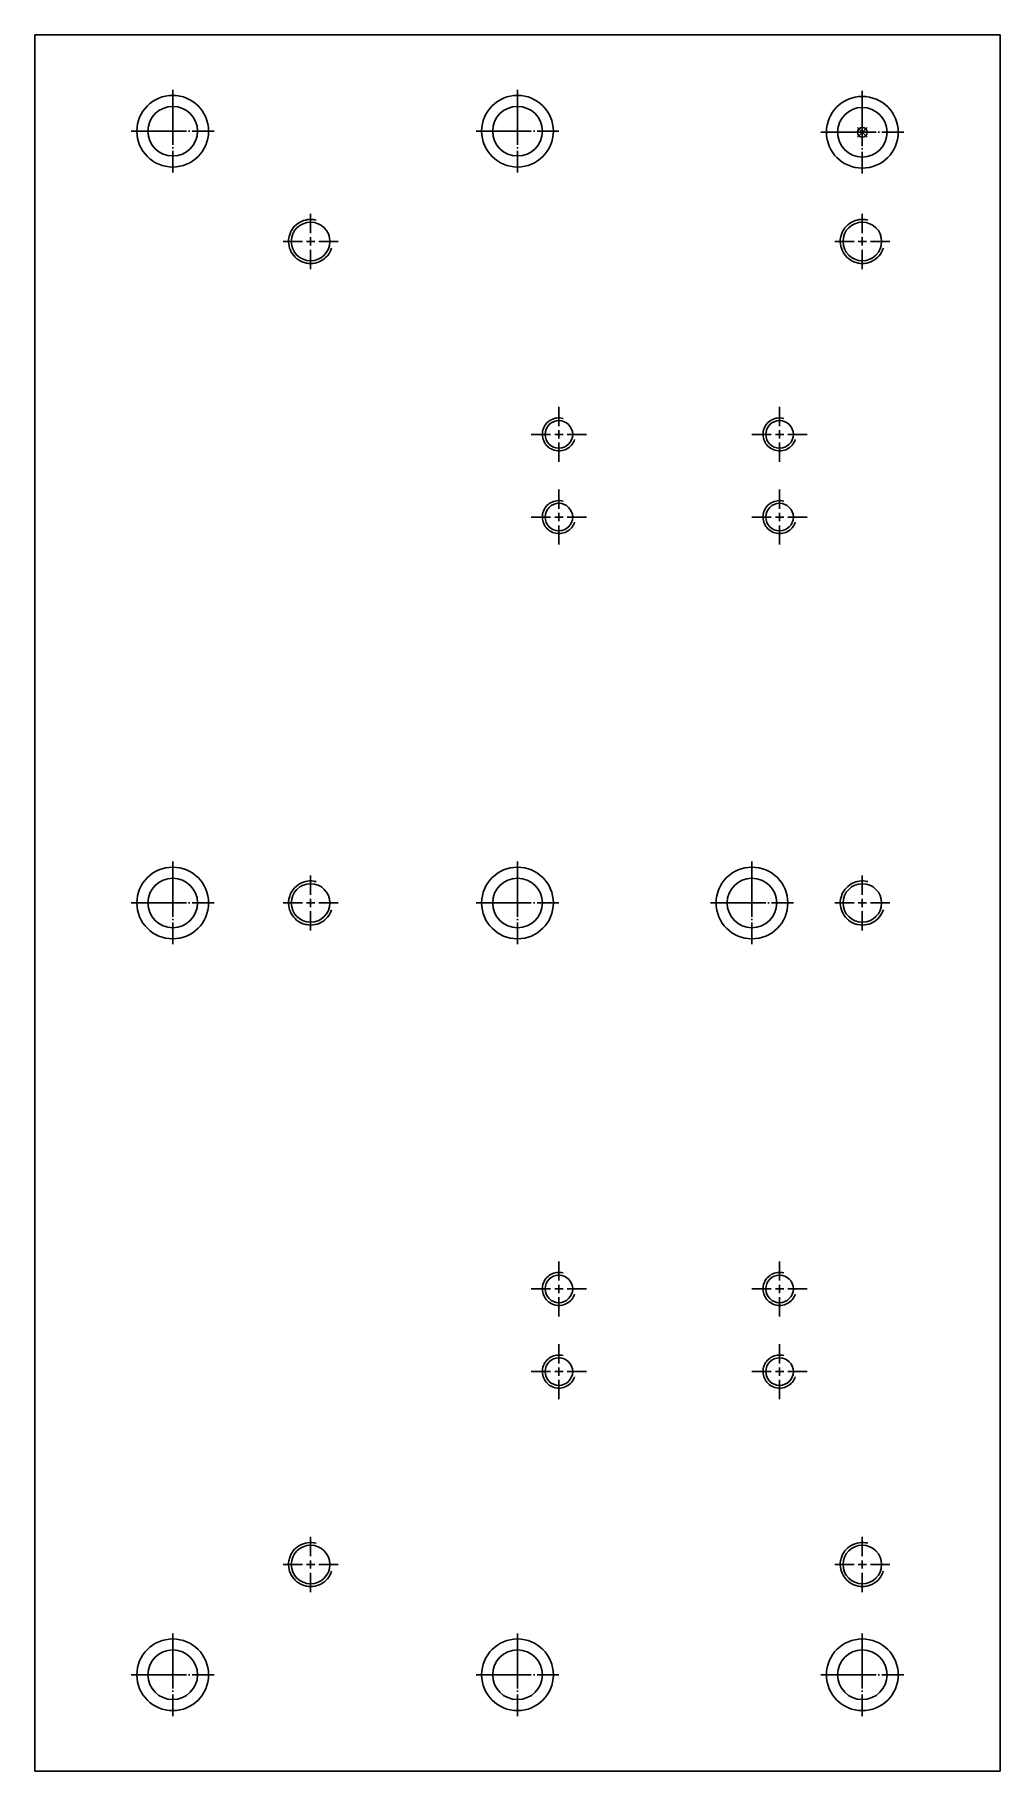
# Model space of a CAD drawing. Extents: x -1470 to 1154, y -38 to 1075.
# Drawn here: x 804 to 1154, y -38 to 592 of the extents above.
import ezdxf

# ---------------------------------------------------------------- set-up
doc = ezdxf.new("R2010")
doc.units = 0
doc.header["$MEASUREMENT"] = 0
doc.linetypes.add('CENTER', pattern=[22, 20, -1, 0, -1])
doc.linetypes.add('THIN', pattern=[200000, 200000, 0])
doc.layers.get('0').update_dxf_attribs({"linetype": 'CONTINUOUS'})
doc.layers.add('$PARTREF_BOM', color=7, linetype='CONTINUOUS')
doc.styles.get("Standard").update_dxf_attribs({"font": 'txt.shx', "bigfont": 'chineset.shx'})

# ---------------------------------------------------------------- blocks, each defined once
blk = doc.blocks.new('PARTREF')
at = {"layer": '$PARTREF_BOM', "color": 2}
for p, q in [((-1.75, -1.75), (1.75, 1.75)), ((-1.75, 1.75), (1.75, -1.75))]:
    blk.add_line(p, q, dxfattribs=at)
blk.add_circle((0, 0), 1.75, dxfattribs=at)
at = {"layer": '$PARTREF_BOM', "color": 2, "flags": 1}
for tag, p in [('TAG5', (-16.09, -4.95)), ('TAG10', (-5.65, -5)), ('TAG15', (5.59, -4.74)), ('TAG14', (5.59, -8.74)), ('TAG4', (-16.09, -8.95)), ('TAG3', (-16.09, -12.95)), ('TAG9', (-5.65, -9)), ('TAG8', (-5.65, -13)), ('TAG13', (5.59, -12.74)), ('TAG2', (-16.09, -16.95)), ('TAG1', (-16.09, -20.95)), ('TAG7', (-5.65, -17)), ('TAG6', (-5.65, -21)), ('TAG12', (5.59, -16.74)), ('TAG11', (5.59, -20.74))]:
    blk.add_attdef(tag, p, '', height=2.5, dxfattribs=at)

msp = doc.modelspace()

# ---------------------------------------------------------------- linework, layer by layer
at = {"color": 7, "linetype": 'CONTINUOUS'}
for p, q in [((1154.19, 592.24), (804.19, 592.24)), ((804.19, 592.24), (804.19, -37.76)), ((1154.19, 592.24), (1154.19, -37.76)), ((1154.19, -37.76), (804.19, -37.76))]:
    msp.add_line(p, q, dxfattribs=at)
at = {"color": 1, "linetype": 'CENTER'}
for p, q in [((854.19, 572.24), (854.19, 542.24)), ((979.19, 572.24), (979.19, 542.24)), ((1104.19, 571.84), (1104.19, 541.84)), ((839.19, 557.24), (869.19, 557.24)), ((964.19, 557.24), (994.19, 557.24)), ((1089.19, 556.84), (1119.19, 556.84)), ((904.19, 520.24), (904.19, 527.24)), ((1104.19, 520.24), (1104.19, 527.24)), ((901.19, 517.24), (894.19, 517.24)), ((905.69, 517.24), (902.69, 517.24)), ((904.19, 518.74), (904.19, 515.74)), ((907.19, 517.24), (914.19, 517.24)), ((1101.19, 517.24), (1094.19, 517.24)), ((1105.69, 517.24), (1102.69, 517.24)), ((1104.19, 518.74), (1104.19, 515.74)), ((1107.19, 517.24), (1114.19, 517.24)), ((904.19, 514.24), (904.19, 507.24)), ((1104.19, 514.24), (1104.19, 507.24)), ((994.19, 450.24), (994.19, 457.24)), ((1074.19, 450.24), (1074.19, 457.24)), ((994.19, 448.74), (994.19, 445.74)), ((1074.19, 448.74), (1074.19, 445.74)), ((991.19, 447.24), (984.19, 447.24)), ((995.69, 447.24), (992.69, 447.24)), ((994.19, 444.24), (994.19, 437.24)), ((997.19, 447.24), (1004.19, 447.24)), ((1071.19, 447.24), (1064.19, 447.24)), ((1075.69, 447.24), (1072.69, 447.24)), ((1074.19, 444.24), (1074.19, 437.24)), ((1077.19, 447.24), (1084.19, 447.24)), ((994.19, 420.24), (994.19, 427.24)), ((1074.19, 420.24), (1074.19, 427.24)), ((991.19, 417.24), (984.19, 417.24)), ((995.69, 417.24), (992.69, 417.24)), ((994.19, 418.74), (994.19, 415.74)), ((997.19, 417.24), (1004.19, 417.24)), ((1071.19, 417.24), (1064.19, 417.24)), ((1075.69, 417.24), (1072.69, 417.24)), ((1074.19, 418.74), (1074.19, 415.74)), ((1077.19, 417.24), (1084.19, 417.24)), ((994.19, 414.24), (994.19, 407.24)), ((1074.19, 414.24), (1074.19, 407.24)), ((854.19, 292.24), (854.19, 262.24)), ((979.19, 292.24), (979.19, 262.24)), ((1064.19, 292.24), (1064.19, 262.24)), ((904.19, 280.24), (904.19, 287.24)), ((1104.19, 280.24), (1104.19, 287.24)), ((839.19, 277.24), (869.19, 277.24)), ((901.19, 277.24), (894.19, 277.24)), ((905.69, 277.24), (902.69, 277.24)), ((904.19, 278.74), (904.19, 275.74)), ((907.19, 277.24), (914.19, 277.24)), ((964.19, 277.24), (994.19, 277.24)), ((1049.19, 277.24), (1079.19, 277.24)), ((1101.19, 277.24), (1094.19, 277.24)), ((1105.69, 277.24), (1102.69, 277.24)), ((1104.19, 278.74), (1104.19, 275.74)), ((1107.19, 277.24), (1114.19, 277.24)), ((904.19, 274.24), (904.19, 267.24)), ((1104.19, 274.24), (1104.19, 267.24)), ((994.19, 140.23), (994.19, 147.23)), ((1074.19, 140.23), (1074.19, 147.23)), ((994.19, 138.73), (994.19, 135.73)), ((1074.19, 138.73), (1074.19, 135.73)), ((991.19, 137.23), (984.19, 137.23)), ((995.69, 137.23), (992.69, 137.23)), ((994.19, 134.23), (994.19, 127.23)), ((997.19, 137.23), (1004.19, 137.23)), ((1071.19, 137.23), (1064.19, 137.23)), ((1075.69, 137.23), (1072.69, 137.23)), ((1074.19, 134.23), (1074.19, 127.23)), ((1077.19, 137.23), (1084.19, 137.23)), ((994.19, 110.23), (994.19, 117.23)), ((1074.19, 110.23), (1074.19, 117.23)), ((991.19, 107.23), (984.19, 107.23)), ((995.69, 107.23), (992.69, 107.23)), ((994.19, 108.73), (994.19, 105.73)), ((997.19, 107.23), (1004.19, 107.23)), ((1071.19, 107.23), (1064.19, 107.23)), ((1075.69, 107.23), (1072.69, 107.23)), ((1074.19, 108.73), (1074.19, 105.73)), ((1077.19, 107.23), (1084.19, 107.23)), ((994.19, 104.23), (994.19, 97.23)), ((1074.19, 104.23), (1074.19, 97.23)), ((904.19, 40.24), (904.19, 47.24)), ((1104.19, 40.24), (1104.19, 47.24)), ((904.19, 38.74), (904.19, 35.74)), ((1104.19, 38.74), (1104.19, 35.74)), ((901.19, 37.24), (894.19, 37.24)), ((905.69, 37.24), (902.69, 37.24)), ((904.19, 34.24), (904.19, 27.24)), ((907.19, 37.24), (914.19, 37.24)), ((1101.19, 37.24), (1094.19, 37.24)), ((1105.69, 37.24), (1102.69, 37.24)), ((1104.19, 34.24), (1104.19, 27.24)), ((1107.19, 37.24), (1114.19, 37.24)), ((854.19, 12.24), (854.19, -17.76)), ((979.19, 12.24), (979.19, -17.76)), ((1104.19, 12.24), (1104.19, -17.76)), ((839.19, -2.76), (869.19, -2.76)), ((964.19, -2.76), (994.19, -2.76)), ((1089.19, -2.76), (1119.19, -2.76))]:
    msp.add_line(p, q, dxfattribs=at)
at = {"color": 7, "linetype": 'CONTINUOUS'}
for centre, radius in [((854.19, 557.24), 13), ((979.19, 557.24), 13), ((1104.19, 556.84), 13), ((854.19, 557.24), 9), ((979.19, 557.24), 9), ((1104.19, 556.84), 9), ((904.19, 517.24), 7), ((1104.19, 517.24), 7), ((994.19, 447.24), 5), ((1074.19, 447.24), 5), ((994.19, 417.24), 5), ((1074.19, 417.24), 5), ((854.19, 277.24), 13), ((979.19, 277.24), 13), ((1064.19, 277.24), 13), ((854.19, 277.24), 9), ((904.19, 277.24), 7), ((979.19, 277.24), 9), ((1064.19, 277.24), 9), ((1104.19, 277.24), 7), ((994.19, 137.23), 5), ((1074.19, 137.23), 5), ((994.19, 107.23), 5), ((1074.19, 107.23), 5), ((904.19, 37.24), 7), ((1104.19, 37.24), 7), ((854.19, -2.76), 13), ((979.19, -2.76), 13), ((1104.19, -2.76), 13), ((854.19, -2.76), 9), ((979.19, -2.76), 9), ((1104.19, -2.76), 9)]:
    msp.add_circle(centre, radius, dxfattribs=at)
at = {"color": 4, "linetype": 'THIN'}
for centre, radius, start, end in [((904.19, 517.24), 8, 75.66784, 342.22282), ((1104.19, 517.24), 8, 75.66784, 342.22282), ((994.19, 447.24), 6, 75.46461, 342.03469), ((1074.19, 447.24), 6, 75.46461, 342.03469), ((994.19, 417.24), 6, 75.46461, 342.03469), ((1074.19, 417.24), 6, 75.46461, 342.03469), ((904.19, 277.24), 8, 75.66784, 342.22282), ((1104.19, 277.24), 8, 75.66784, 342.22282), ((994.19, 137.23), 6, 75.46461, 342.03469), ((1074.19, 137.23), 6, 75.46461, 342.03469), ((994.19, 107.23), 6, 75.46461, 342.03469), ((1074.19, 107.23), 6, 75.46461, 342.03469), ((904.19, 37.24), 8, 75.66784, 342.22282), ((1104.19, 37.24), 8, 75.66784, 342.22282)]:
    msp.add_arc(centre, radius, start, end, dxfattribs=at)
at = {"color": 1, "linetype": 'CENTER'}
for p in [(854.19, 557.24), (854.19, 557.24), (854.19, 557.24), (979.19, 557.24), (979.19, 557.24), (1104.19, 557.24), (1104.19, 556.84), (904.19, 517.24), (1104.19, 517.24), (854.19, 277.24), (854.19, 277.24), (854.19, 277.24), (904.19, 277.24), (979.19, 277.24), (979.19, 277.24), (1064.19, 277.24), (904.19, 37.24), (979.19, -2.76)]:
    msp.add_point(p, dxfattribs=at)
at = {"color": 7, "linetype": 'CONTINUOUS'}
msp.add_point((854.19, -2.76), dxfattribs=at)
msp.add_point((854.19, -2.76), dxfattribs=at)

# ---------------------------------------------------------------- block references
at = {"color": 7}
msp.add_blockref('PARTREF', (1104.19, 556.84), dxfattribs=at)

doc.saveas('drawing.dxf')
